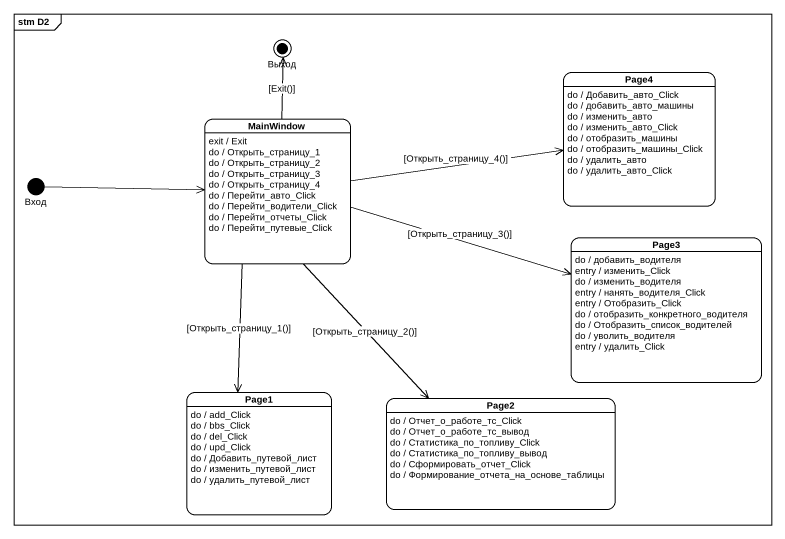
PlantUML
@startuml
mainframe stm D2
hide empty description
state Выход <<end>>
state Page4
Page4 : do / Добавить_авто_Click
Page4 : do / добавить_авто_машины
Page4 : do / изменить_авто
Page4 : do / изменить_авто_Click
Page4 : do / отобразить_машины
Page4 : do / отобразить_машины_Click
Page4 : do / удалить_авто
Page4 : do / удалить_авто_Click
state MainWindow
MainWindow : exit / Exit
MainWindow : do / Открыть_страницу_1
MainWindow : do / Открыть_страницу_2
MainWindow : do / Открыть_страницу_3
MainWindow : do / Открыть_страницу_4
MainWindow : do / Перейти_авто_Click
MainWindow : do / Перейти_водители_Click
MainWindow : do / Перейти_отчеты_Click
MainWindow : do / Перейти_путевые_Click
state Вход <<start>>
state Page3
Page3 : do / добавить_водителя
Page3 : entry / изменить_Click
Page3 : do / изменить_водителя
Page3 : entry / нанять_водителя_Click
Page3 : entry / Отобразить_Click
Page3 : do / отобразить_конкретного_водителя
Page3 : do / Отобразить_список_водителей
Page3 : do / уволить_водителя
Page3 : entry / удалить_Click
state Page1
Page1 : do / add_Click
Page1 : do / bbs_Click
Page1 : do / del_Click
Page1 : do / upd_Click
Page1 : do / Добавить_путевой_лист
Page1 : do / изменить_путевой_лист
Page1 : do / удалить_путевой_лист
state Page2
Page2 : do / Отчет_о_работе_тс_Click
Page2 : do / Отчет_о_работе_тс_вывод
Page2 : do / Статистика_по_топливу_Click
Page2 : do / Статистика_по_топливу_вывод
Page2 : do / Сформировать_отчет_Click
Page2 : do / Формирование_отчета_на_основе_таблицы
MainWindow -up-> Выход : [Exit()]
MainWindow -right-> Page4 : [Открыть_страницу_4()]
MainWindow -right-> Page3 : [Открыть_страницу_3()]
MainWindow --> Page1 : [Открыть_страницу_1()]
MainWindow --> Page2 : [Открыть_страницу_2()]
Вход -right-> MainWindow
@enduml
